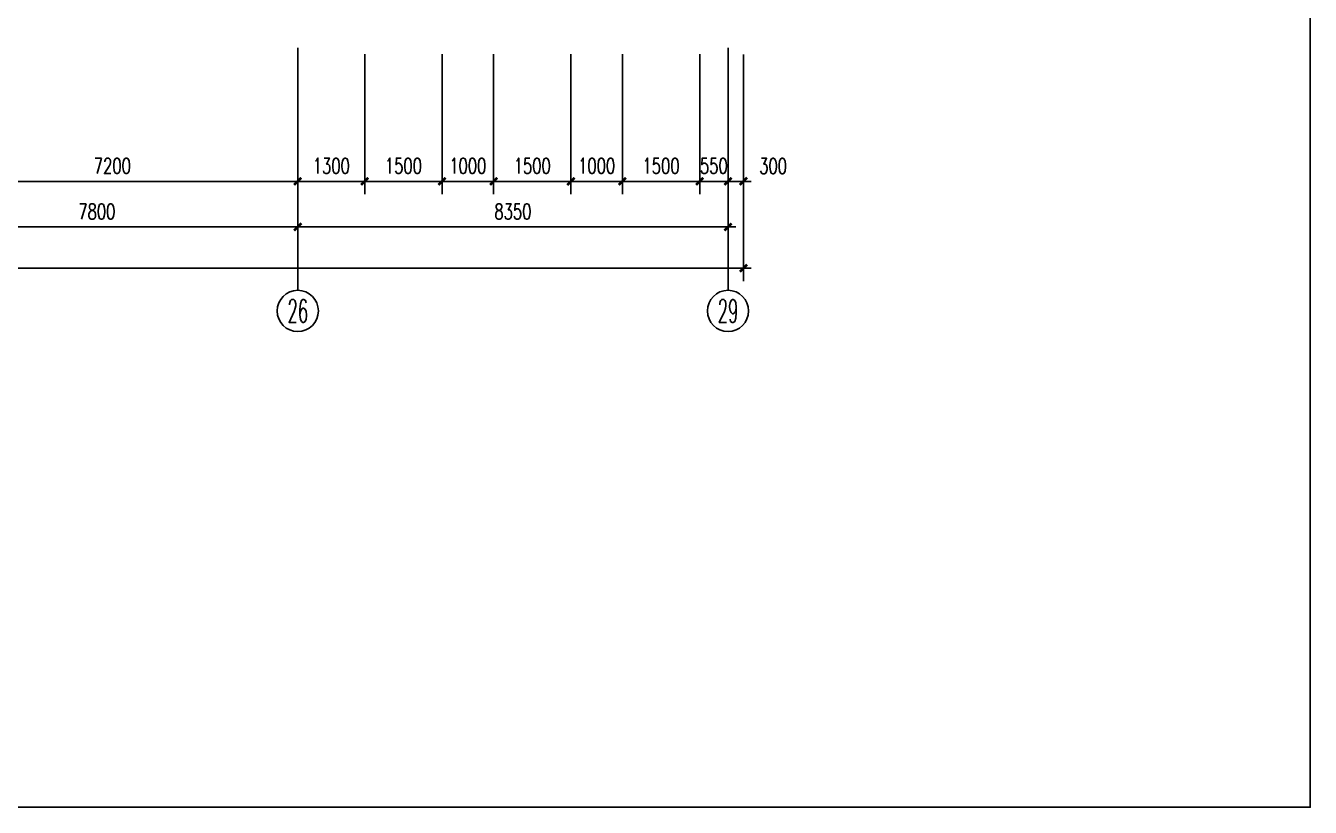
# Model space of a CAD drawing. Extents: x 816818 to 2087483, y 157525 to 390605.
# Drawn here: x 908655 to 933588, y 160847 to 176018 of the extents above; entities that cross this region are included whole.
import ezdxf
from ezdxf.enums import TextEntityAlignment as Align

# ---------------------------------------------------------------- set-up
doc = ezdxf.new("R2010")
doc.units = 0
doc.header["$LTSCALE"] = 1000
doc.header["$MEASUREMENT"] = 0
doc.layers.get('0').update_dxf_attribs({"linetype": 'CONTINUOUS'})
doc.layers.get('DEFPOINTS').update_dxf_attribs({"linetype": 'CONTINUOUS'})
for name, color, linetype in [('AXIS', 3, 'CONTINUOUS'), ('AXIS_TEXT', 7, 'CONTINUOUS'), ('MCB', 30, 'CONTINUOUS')]:
    doc.layers.add(name, color=color, linetype=linetype)
doc.styles.add('COMPLEX', font='COMPLEX')
doc.styles.add('DIM_FONT', font='SIMPLEX.shx', dxfattribs={"width": 0.7})
doc.dimstyles.new('AXIS', dxfattribs={"dimtxt": 300, "dimasz": 1, "dimexe": 250, "dimexo": 300, "dimgap": 150, "dimtad": 1, "dimdec": 0, "dimzin": 0, "dimdsep": 46, "dimtxsty": 'DIM_FONT', "dimblk": '_DIMX', "dimcen": 2.5, "dimse1": 1, "dimse2": 1, "dimclrt": 7, "dimadec": 0, "dimazin": 0, "dimtfac": 1, "dimtdec": 0, "dimtix": 1, "dimtmove": 2, "dimatfit": 3, "dimldrblk": '_DIMX', "dimfxl": 1, "dimarcsym": 0})
doc.dimstyles.new('DIMN', dxfattribs={"dimtxt": 300, "dimasz": 1, "dimexe": 250, "dimexo": 300, "dimgap": 150, "dimtad": 1, "dimdec": 0, "dimzin": 0, "dimdsep": 46, "dimtxsty": 'DIM_FONT', "dimblk": '_DIMX', "dimcen": 2.5, "dimclrt": 7, "dimadec": 0, "dimazin": 0, "dimtfac": 1, "dimtdec": 0, "dimtix": 1, "dimtmove": 2, "dimatfit": 3, "dimldrblk": '_DIMX', "dimfxl": 1, "dimarcsym": 0})

# ---------------------------------------------------------------- blocks, each defined once
blk = doc.blocks.new('_AXISO')
blk.add_circle((0, 0), 0.5)
at = {"layer": 'AXIS_TEXT', "style": 'COMPLEX', "width": 1.041667}
blk.add_attdef('A', text='', height=0.56, dxfattribs=at).set_placement((-0.25, -0.28), (0.25, -0.28), align=Align.FIT)
blk = doc.blocks.new('_DIMX')
blk.add_line((-150, 0), (150, 0))
at = {"const_width": 50}
blk.add_lwpolyline([(-70, -70), (70, 70)], dxfattribs=at)
blk = doc.blocks.new('*D117')
at = {"layer": 'AXIS', "color": 0, "lineweight": -2}
blk.add_line((922285, 172111), (913937, 172111), dxfattribs=at)
at = {"layer": 'DEFPOINTS', "color": 0}
for p in [(913936, 175585), (922286, 175585), (913936, 172111)]:
    blk.add_point(p, dxfattribs=at)
at = {"layer": 'AXIS', "color": 0, "lineweight": -2, "rotation": 180}
blk.add_blockref('_DIMX', (913936, 172111), dxfattribs=at)
at = {"layer": 'AXIS', "color": 0, "lineweight": -2}
blk.add_blockref('_DIMX', (922286, 172111), dxfattribs=at)
at = {"layer": 'AXIS', "color": 7, "insert": (918111, 172411), "char_height": 300, "attachment_point": 5, "style": 'DIM_FONT'}
blk.add_mtext('8350', dxfattribs=at)
blk = doc.blocks.new('*D118')
at = {"layer": 'AXIS', "color": 0, "lineweight": -2}
blk.add_line((913935, 172111), (906137, 172111), dxfattribs=at)
at = {"layer": 'DEFPOINTS', "color": 0}
for p in [(906136, 175585), (913936, 175585), (906136, 172111)]:
    blk.add_point(p, dxfattribs=at)
at = {"layer": 'AXIS', "color": 0, "lineweight": -2, "rotation": 180}
blk.add_blockref('_DIMX', (906136, 172111), dxfattribs=at)
at = {"layer": 'AXIS', "color": 0, "lineweight": -2}
blk.add_blockref('_DIMX', (913936, 172111), dxfattribs=at)
at = {"layer": 'AXIS', "color": 7, "insert": (910036, 172411), "char_height": 300, "attachment_point": 5, "style": 'DIM_FONT'}
blk.add_mtext('7800', dxfattribs=at)
blk = doc.blocks.new('*D129')
at = {"layer": 'AXIS', "color": 0, "lineweight": -2}
for p, q in [((825936, 175285), (825936, 171061)), ((922586, 175285), (922586, 171061)), ((922585, 171311), (825937, 171311))]:
    blk.add_line(p, q, dxfattribs=at)
at = {"layer": 'DEFPOINTS', "color": 0}
for p in [(825936, 175585), (922586, 175585), (825936, 171311)]:
    blk.add_point(p, dxfattribs=at)
at = {"layer": 'AXIS', "color": 0, "lineweight": -2, "rotation": 180}
blk.add_blockref('_DIMX', (825936, 171311), dxfattribs=at)
at = {"layer": 'AXIS', "color": 0, "lineweight": -2}
blk.add_blockref('_DIMX', (922586, 171311), dxfattribs=at)
at = {"layer": 'AXIS', "color": 7, "insert": (874261, 171611), "char_height": 300, "attachment_point": 5, "style": 'DIM_FONT'}
blk.add_mtext('96650', dxfattribs=at)
blk = doc.blocks.new('*D150')
at = {"layer": 'AXIS', "color": 0, "lineweight": -2}
for p, q in [((921736, 175462), (921736, 172747)), ((922286, 175462), (922286, 172747)), ((921735, 172997), (921734, 172997)), ((921736, 172997), (922286, 172997)), ((922287, 172997), (922288, 172997))]:
    blk.add_line(p, q, dxfattribs=at)
at = {"layer": 'DEFPOINTS', "color": 0}
for p in [(921736, 175762), (922286, 175762), (922286, 172997)]:
    blk.add_point(p, dxfattribs=at)
at = {"layer": 'AXIS', "color": 0, "lineweight": -2}
blk.add_blockref('_DIMX', (921736, 172997), dxfattribs=at)
at = {"layer": 'AXIS', "color": 0, "lineweight": -2, "rotation": 180}
blk.add_blockref('_DIMX', (922286, 172997), dxfattribs=at)
at = {"layer": 'AXIS', "color": 7, "insert": (922011, 173297), "char_height": 300, "attachment_point": 5, "style": 'DIM_FONT'}
blk.add_mtext('550', dxfattribs=at)
blk = doc.blocks.new('*D155')
at = {"layer": 'AXIS', "color": 0, "lineweight": -2}
for p, q in [((922286, 175462), (922286, 172747)), ((922586, 175462), (922586, 172747)), ((922285, 172997), (922284, 172997)), ((922286, 172997), (922586, 172997)), ((922587, 172997), (922588, 172997))]:
    blk.add_line(p, q, dxfattribs=at)
at = {"layer": 'DEFPOINTS', "color": 0}
for p in [(922286, 175762), (922586, 175762), (922586, 172997)]:
    blk.add_point(p, dxfattribs=at)
at = {"layer": 'AXIS', "color": 0, "lineweight": -2}
blk.add_blockref('_DIMX', (922286, 172997), dxfattribs=at)
at = {"layer": 'AXIS', "color": 0, "lineweight": -2, "rotation": 180}
blk.add_blockref('_DIMX', (922586, 172997), dxfattribs=at)
at = {"layer": 'AXIS', "color": 7, "insert": (923162, 173294), "char_height": 300, "attachment_point": 5, "style": 'DIM_FONT'}
blk.add_mtext('300', dxfattribs=at)
blk = doc.blocks.new('*D158')
at = {"layer": 'AXIS', "color": 0, "lineweight": -2}
for p, q in [((919236, 175462), (919236, 172747)), ((920236, 175462), (920236, 172747)), ((919235, 172997), (919234, 172997)), ((919236, 172997), (920236, 172997)), ((920237, 172997), (920238, 172997))]:
    blk.add_line(p, q, dxfattribs=at)
at = {"layer": 'DEFPOINTS', "color": 0}
for p in [(919236, 175762), (920236, 175762), (920236, 172997)]:
    blk.add_point(p, dxfattribs=at)
at = {"layer": 'AXIS', "color": 0, "lineweight": -2}
blk.add_blockref('_DIMX', (919236, 172997), dxfattribs=at)
at = {"layer": 'AXIS', "color": 0, "lineweight": -2, "rotation": 180}
blk.add_blockref('_DIMX', (920236, 172997), dxfattribs=at)
at = {"layer": 'AXIS', "color": 7, "insert": (919736, 173297), "char_height": 300, "attachment_point": 5, "style": 'DIM_FONT'}
blk.add_mtext('1000', dxfattribs=at)
blk = doc.blocks.new('*D160')
at = {"layer": 'AXIS', "color": 0, "lineweight": -2}
for p, q in [((916736, 175462), (916736, 172747)), ((917736, 175462), (917736, 172747)), ((916735, 172997), (916734, 172997)), ((916736, 172997), (917736, 172997)), ((917737, 172997), (917738, 172997))]:
    blk.add_line(p, q, dxfattribs=at)
at = {"layer": 'DEFPOINTS', "color": 0}
for p in [(916736, 175762), (917736, 175762), (917736, 172997)]:
    blk.add_point(p, dxfattribs=at)
at = {"layer": 'AXIS', "color": 0, "lineweight": -2}
blk.add_blockref('_DIMX', (916736, 172997), dxfattribs=at)
at = {"layer": 'AXIS', "color": 0, "lineweight": -2, "rotation": 180}
blk.add_blockref('_DIMX', (917736, 172997), dxfattribs=at)
at = {"layer": 'AXIS', "color": 7, "insert": (917236, 173297), "char_height": 300, "attachment_point": 5, "style": 'DIM_FONT'}
blk.add_mtext('1000', dxfattribs=at)

msp = doc.modelspace()

# ---------------------------------------------------------------- linework, layer by layer
at = {"layer": 'AXIS'}
for p, q in [((913936.2, 170881.6), (913936.2, 175585)), ((922285.9, 170881.6), (922285.9, 175585))]:
    msp.add_line(p, q, dxfattribs=at)
at = {"layer": 'MCB'}
msp.add_lwpolyline([(816818, 206025.2), (933587.8, 206025.2), (933587.8, 160847.2), (816818, 160847.2)], close=True, dxfattribs=at)

# ---------------------------------------------------------------- block references
at = {"layer": 'AXIS'}
ref = msp.add_blockref('_AXISO', (913936.2, 170481.6), dxfattribs=dict(at, xscale=-800, yscale=800, zscale=800, rotation=180))
ref.add_attrib('A', '26', dxfattribs={"layer": 'AXIS_TEXT', "height": 448, "style": 'COMPLEX', "width": 0.551471}).set_placement((913736.2, 170257.6), (914136.2, 170257.6), align=Align.FIT)
ref = msp.add_blockref('_AXISO', (922285.9, 170481.6), dxfattribs=dict(at, xscale=-800, yscale=800, zscale=800, rotation=180))
ref.add_attrib('A', '29', dxfattribs={"layer": 'AXIS_TEXT', "height": 448, "style": 'COMPLEX', "width": 0.551471}).set_placement((922085.9, 170257.6), (922485.9, 170257.6), align=Align.FIT)

# ---------------------------------------------------------------- dimensions: what is measured, and where the dimension line sits
for p1, p2, distance, picture, middle in [((922586.1, 175585), (825936.1, 175585), 4274.4, '*D129', (874261.1, 171610.6)), ((916736.1, 175762.3), (917736.1, 175762.3), -2765.6, '*D160', (917236.1, 173296.7)), ((919236.1, 175762.3), (920236.1, 175762.3), -2765.6, '*D158', (919736.1, 173296.7)), ((921736.1, 175762.3), (922285.9, 175762.3), -2765.6, '*D150', (922011, 173296.7))]:
    dim = msp.add_aligned_dim(p1=p1, p2=p2, distance=distance, dimstyle='DIMN', dxfattribs=at)
    dim.commit()
    dim.dimension.update_dxf_attribs({"geometry": picture, "text_midpoint": middle})
for base, p1, p2, picture, middle in [((906136.2, 172110.6), (913936.2, 175585), (906136.2, 175585), '*D118', (910036.2, 172410.6)), ((913936.2, 172110.6), (922285.9, 175585), (913936.2, 175585), '*D117', (918111.1, 172410.6))]:
    dim = msp.add_linear_dim(base=base, p1=p1, p2=p2, angle=180, dimstyle='AXIS', dxfattribs=at)
    dim.commit()
    dim.dimension.update_dxf_attribs({"geometry": picture, "text_midpoint": middle})
for p1, p2 in [((906736.2, 175762.3), (913935.9, 175762.3)), ((913935.9, 175762.3), (915236.1, 175762.3)), ((915236.1, 175762.3), (916736.1, 175762.3)), ((917736.1, 175762.3), (919236.1, 175762.3)), ((920236.1, 175762.3), (921735.9, 175762.3))]:
    msp.add_aligned_dim(p1=p1, p2=p2, distance=-2765.6, dimstyle='DIMN', dxfattribs=at).render()
dim = msp.add_linear_dim(base=(922586.1, 172996.7), p1=(922285.9, 175762.3), p2=(922586.1, 175762.3), angle=0, dimstyle='DIMN', dxfattribs=at)
dim.commit()
dim.dimension.update_dxf_attribs({"geometry": '*D155', "text_midpoint": (923162.4, 173293.7), "dimtype": 161})

doc.saveas('drawing.dxf')
